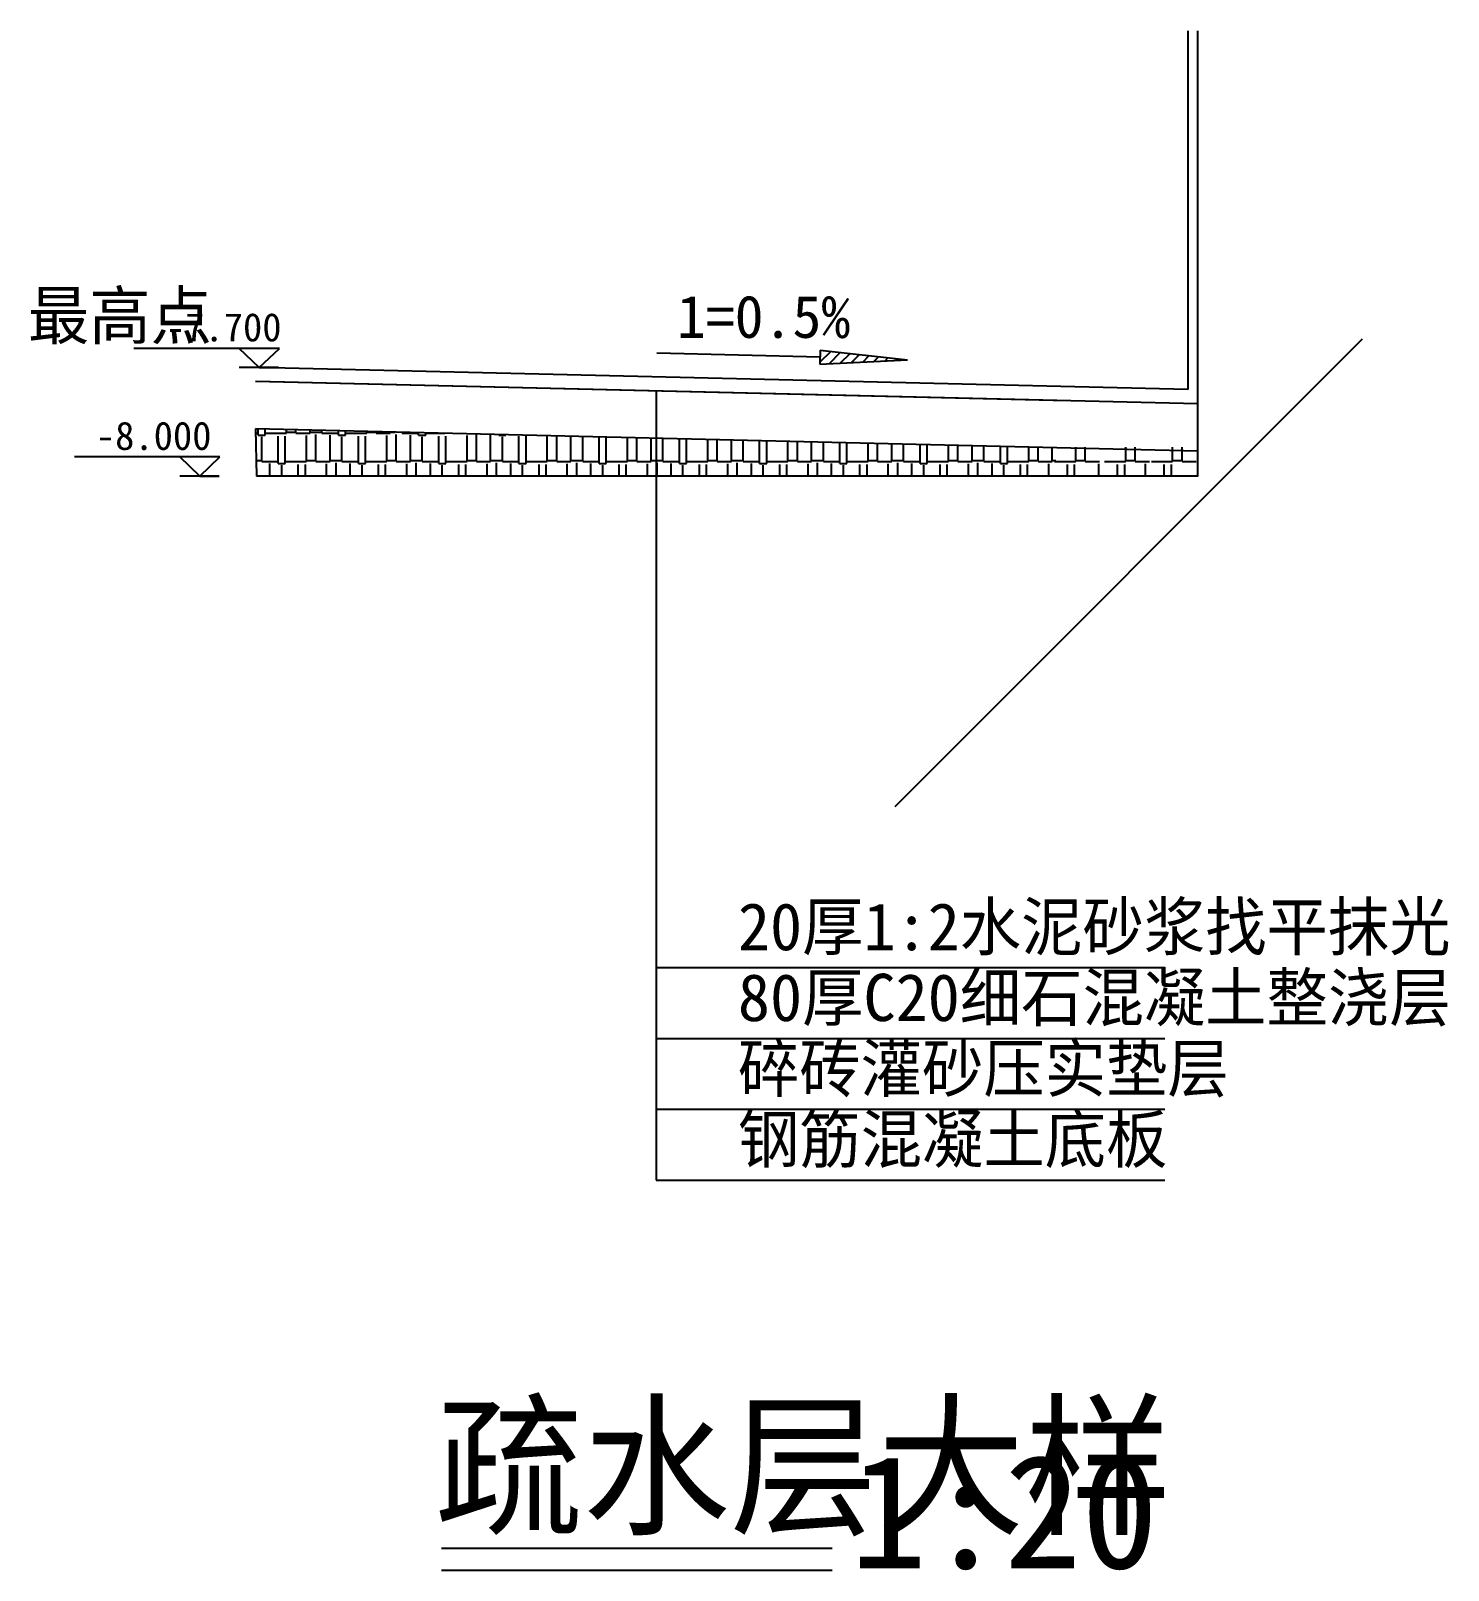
# Model space of a CAD drawing. Header units: metres. Extents: x 3262577 to 3277593, y 2253366 to 2269670.
import ezdxf

# ---------------------------------------------------------------- set-up
doc = ezdxf.new("R2010")
doc.units = ezdxf.units.M

msp = doc.modelspace()

# ---------------------------------------------------------------- hatches: boundary and pattern name
h = msp.add_hatch()
h.set_pattern_fill('ANSI31', scale=5000)
h.paths.add_polyline_path([(3264971.12, 2264954.85), (3264968.45, 2261454.85), (3276686.1, 2261454.85), (3276686.1, 2269670.5), (3274936.1, 2269670.5), (3274936.1, 2264954.85)])
h = msp.add_hatch()
h.set_pattern_fill('ANSI31', scale=25)
h.paths.add_polyline_path([(3270937.23, 2266138.97), (3271863.14, 2266187.21), (3270940.77, 2266288.93)])

# ---------------------------------------------------------------- linework, layer by layer
for p, q in [((3274836.1, 2269670.5), (3274836.1, 2265871.83)), ((3274936.1, 2269670.5), (3274936.1, 2264954.85)), ((3265211.1, 2266307.26), (3263669.56, 2266307.26)), ((3264998.3, 2266104.81), (3264785.5, 2266307.26)), ((3264998.3, 2266104.81), (3265211.1, 2266307.26)), ((3270939, 2266213.95), (3269209.95, 2266254.79)), ((3270940.77, 2266288.93), (3270937.23, 2266138.97)), ((3270937.23, 2266138.97), (3271863.14, 2266187.21)), ((3270940.77, 2266288.93), (3271863.14, 2266187.21)), ((3265202.74, 2266104.81), (3264786.61, 2266104.81)), ((3274836.1, 2265871.83), (3264972, 2266104.81)), ((3264998.3, 2266104.81), (3265202.74, 2266104.81)), ((3273555.81, 2265752.03), (3264968.45, 2265954.85)), ((3273436.1, 2265754.85), (3264968.45, 2265954.85)), ((3269202.28, 2265854.85), (3269202.28, 2257498.92)), ((3264956.65, 2265454.99), (3264968.45, 2264954.85)), ((3264957.77, 2265407.55), (3264986.26, 2265407.55)), ((3264986.26, 2265388.8), (3264986.26, 2265454.29)), ((3264986.26, 2265388.8), (3265061.26, 2265388.8)), ((3265023.76, 2265107.55), (3265023.76, 2265370.05)), ((3265061.26, 2265388.8), (3265061.26, 2265452.52)), ((3265061.26, 2265407.55), (3265286.26, 2265407.55)), ((3265198.76, 2265088.8), (3265198.76, 2265376.3)), ((3265273.76, 2265088.8), (3265273.76, 2265376.3)), ((3265286.26, 2265407.55), (3265286.26, 2265447.21)), ((3265286.26, 2265420.05), (3265386.26, 2265420.05)), ((3265386.26, 2265407.55), (3265386.26, 2265444.85)), ((3265386.26, 2265407.55), (3265536.26, 2265407.55)), ((3265498.76, 2265107.55), (3265498.76, 2265382.55)), ((3265536.26, 2265407.55), (3265536.26, 2265441.3)), ((3265536.26, 2265420.05), (3265661.26, 2265420.05)), ((3265598.76, 2265107.55), (3265598.76, 2265395.05)), ((3265661.26, 2265407.55), (3265661.26, 2265438.35)), ((3265661.26, 2265407.55), (3265836.26, 2265407.55)), ((3265748.76, 2265107.55), (3265748.76, 2265388.8)), ((3265836.26, 2265388.8), (3265836.26, 2265434.22)), ((3265836.26, 2265388.8), (3265911.26, 2265388.8)), ((3265873.76, 2265107.55), (3265873.76, 2265370.05)), ((3265911.26, 2265388.8), (3265911.26, 2265432.45)), ((3265911.26, 2265407.55), (3266136.26, 2265407.55)), ((3266048.76, 2265088.8), (3266048.76, 2265376.3)), ((3266123.76, 2265088.8), (3266123.76, 2265376.3)), ((3266136.26, 2265407.55), (3266136.26, 2265427.13)), ((3266136.26, 2265420.05), (3266236.26, 2265420.05)), ((3266236.26, 2265407.55), (3266236.26, 2265424.77)), ((3266236.26, 2265407.55), (3266386.26, 2265407.55)), ((3266348.76, 2265107.55), (3266348.76, 2265382.55)), ((3266386.26, 2265407.55), (3266386.26, 2265421.23)), ((3266386.26, 2265420.05), (3266436.13, 2265420.05)), ((3266448.76, 2265107.55), (3266448.76, 2265395.05)), ((3266511.26, 2265407.55), (3266511.26, 2265418.28)), ((3266511.26, 2265407.55), (3266686.26, 2265407.55)), ((3266598.76, 2265107.55), (3266598.76, 2265388.8)), ((3266686.26, 2265388.8), (3266686.26, 2265414.14)), ((3266686.26, 2265388.8), (3266761.26, 2265388.8)), ((3266723.76, 2265107.55), (3266723.76, 2265370.05)), ((3266761.26, 2265388.8), (3266761.26, 2265412.37)), ((3266761.26, 2265407.55), (3266965.36, 2265407.55)), ((3266898.76, 2265088.8), (3266898.76, 2265376.3)), ((3266973.76, 2265088.8), (3266973.76, 2265376.3)), ((3267198.76, 2265107.55), (3267198.76, 2265382.55)), ((3267298.76, 2265107.55), (3267298.76, 2265395.05)), ((3267448.76, 2265107.55), (3267448.76, 2265388.8)), ((3267536.26, 2265388.8), (3267536.26, 2265394.07)), ((3267536.26, 2265388.8), (3267611.26, 2265388.8)), ((3267573.76, 2265107.55), (3267573.76, 2265370.05)), ((3267611.26, 2265388.8), (3267611.26, 2265392.29)), ((3267748.76, 2265088.8), (3267748.76, 2265376.3)), ((3267823.76, 2265088.8), (3267823.76, 2265376.3)), ((3268048.76, 2265107.55), (3268048.76, 2265381.96)), ((3268148.76, 2265107.55), (3268148.76, 2265379.6)), ((3268298.76, 2265107.55), (3268298.76, 2265376.06)), ((3268423.76, 2265107.55), (3268423.76, 2265370.05)), ((3268598.76, 2265088.8), (3268598.76, 2265368.97)), ((3268673.76, 2265088.8), (3268673.76, 2265367.2)), ((3268898.76, 2265107.55), (3268898.76, 2265361.88)), ((3268998.76, 2265107.55), (3268998.76, 2265359.52)), ((3269148.76, 2265107.55), (3269148.76, 2265355.98)), ((3269273.76, 2265107.55), (3269273.76, 2265353.03)), ((3269448.76, 2265088.8), (3269448.76, 2265348.89)), ((3269523.76, 2265088.8), (3269523.76, 2265347.12)), ((3269748.76, 2265107.55), (3269748.76, 2265341.81)), ((3269848.76, 2265107.55), (3269848.76, 2265339.45)), ((3269998.76, 2265107.55), (3269998.76, 2265335.9)), ((3270123.76, 2265107.55), (3270123.76, 2265332.95)), ((3270298.76, 2265088.8), (3270298.76, 2265328.82)), ((3270373.76, 2265088.8), (3270373.76, 2265327.05)), ((3270598.76, 2265107.55), (3270598.76, 2265321.73)), ((3270698.76, 2265107.55), (3270698.76, 2265319.37)), ((3270848.76, 2265107.55), (3270848.76, 2265315.83)), ((3270973.76, 2265107.55), (3270973.76, 2265312.87)), ((3264580.38, 2265157.3), (3263038.84, 2265157.3)), ((3264367.58, 2264954.85), (3264154.78, 2265157.3)), ((3264367.58, 2264954.85), (3264580.38, 2265157.3)), ((3271148.76, 2265088.8), (3271148.76, 2265308.74)), ((3271223.76, 2265088.8), (3271223.76, 2265306.97)), ((3271448.76, 2265107.55), (3271448.76, 2265301.65)), ((3271548.76, 2265107.55), (3271548.76, 2265299.29)), ((3271698.76, 2265107.55), (3271698.76, 2265295.75)), ((3271823.76, 2265107.55), (3271823.76, 2265292.8)), ((3271998.76, 2265088.8), (3271998.76, 2265288.66)), ((3272073.76, 2265088.8), (3272073.76, 2265286.89)), ((3272298.76, 2265107.55), (3272298.76, 2265281.58)), ((3272398.76, 2265107.55), (3272398.76, 2265279.22)), ((3272548.76, 2265107.55), (3272548.76, 2265275.67)), ((3272673.76, 2265107.55), (3272673.76, 2265272.72)), ((3272848.76, 2265088.8), (3272848.76, 2265268.59)), ((3272923.76, 2265088.8), (3272923.76, 2265266.82)), ((3273148.76, 2265107.55), (3273148.76, 2265261.5)), ((3273248.76, 2265107.55), (3273248.76, 2265259.14)), ((3273398.76, 2265107.55), (3273398.76, 2265255.6)), ((3273647.32, 2265107.55), (3273647.32, 2265261.5)), ((3273747.32, 2265107.55), (3273747.32, 2265259.14)), ((3274177.93, 2265107.55), (3274177.93, 2265261.5)), ((3274277.93, 2265107.55), (3274277.93, 2265259.14)), ((3274672.93, 2265107.55), (3274672.93, 2265261.5)), ((3274772.93, 2265107.55), (3274772.93, 2265259.14)), ((3264964.55, 2265120.05), (3265023.76, 2265120.05)), ((3265023.76, 2265107.55), (3265198.76, 2265107.55)), ((3265111.26, 2264954.85), (3265111.26, 2265088.8)), ((3265198.76, 2265088.8), (3265273.76, 2265088.8)), ((3265236.26, 2264954.85), (3265236.26, 2265070.05)), ((3265273.76, 2265107.55), (3265498.76, 2265107.55)), ((3265411.26, 2264954.85), (3265411.26, 2265076.3)), ((3265486.26, 2264954.85), (3265486.26, 2265076.3)), ((3265498.76, 2265120.05), (3265598.76, 2265120.05)), ((3265598.76, 2265107.55), (3265748.76, 2265107.55)), ((3265711.26, 2264954.85), (3265711.26, 2265082.55)), ((3265748.76, 2265120.05), (3265873.76, 2265120.05)), ((3265811.26, 2264954.85), (3265811.26, 2265095.05)), ((3265873.76, 2265107.55), (3266048.76, 2265107.55)), ((3265961.26, 2264954.85), (3265961.26, 2265088.8)), ((3266048.76, 2265088.8), (3266123.76, 2265088.8)), ((3266086.26, 2264954.85), (3266086.26, 2265070.05)), ((3266123.76, 2265107.55), (3266348.76, 2265107.55)), ((3266261.26, 2264954.85), (3266261.26, 2265076.3)), ((3266336.26, 2264954.85), (3266336.26, 2265076.3)), ((3266348.76, 2265120.05), (3266448.76, 2265120.05)), ((3266448.76, 2265107.55), (3266598.76, 2265107.55)), ((3266561.26, 2264954.85), (3266561.26, 2265082.55)), ((3266598.76, 2265120.05), (3266723.76, 2265120.05)), ((3266661.26, 2264954.85), (3266661.26, 2265095.05)), ((3266723.76, 2265107.55), (3266898.76, 2265107.55)), ((3266811.26, 2264954.85), (3266811.26, 2265088.8)), ((3266898.76, 2265088.8), (3266973.76, 2265088.8)), ((3266936.26, 2264954.85), (3266936.26, 2265070.05)), ((3266973.76, 2265107.55), (3267198.76, 2265107.55)), ((3267111.26, 2264954.85), (3267111.26, 2265076.3)), ((3267186.26, 2264954.85), (3267186.26, 2265076.3)), ((3267198.76, 2265120.05), (3267298.76, 2265120.05)), ((3267298.76, 2265107.55), (3267448.76, 2265107.55)), ((3267411.26, 2264954.85), (3267411.26, 2265082.55)), ((3267448.76, 2265120.05), (3267573.76, 2265120.05)), ((3267511.26, 2264954.85), (3267511.26, 2265095.05)), ((3267573.76, 2265107.55), (3267748.76, 2265107.55)), ((3267661.26, 2264954.85), (3267661.26, 2265088.8)), ((3267748.76, 2265088.8), (3267823.76, 2265088.8)), ((3267786.26, 2264954.85), (3267786.26, 2265070.05)), ((3267823.76, 2265107.55), (3268048.76, 2265107.55)), ((3267961.26, 2264954.85), (3267961.26, 2265076.3)), ((3268036.26, 2264954.85), (3268036.26, 2265076.3)), ((3268048.76, 2265120.05), (3268148.76, 2265120.05)), ((3268148.76, 2265107.55), (3268298.76, 2265107.55)), ((3268261.26, 2264954.85), (3268261.26, 2265082.55)), ((3268298.76, 2265120.05), (3268423.76, 2265120.05)), ((3268361.26, 2264954.85), (3268361.26, 2265095.05)), ((3268423.76, 2265107.55), (3268598.76, 2265107.55)), ((3268511.26, 2264954.85), (3268511.26, 2265088.8)), ((3268598.76, 2265088.8), (3268673.76, 2265088.8)), ((3268636.26, 2264954.85), (3268636.26, 2265070.05)), ((3268673.76, 2265107.55), (3268898.76, 2265107.55)), ((3268811.26, 2264954.85), (3268811.26, 2265076.3)), ((3268886.26, 2264954.85), (3268886.26, 2265076.3)), ((3268898.76, 2265120.05), (3268998.76, 2265120.05)), ((3268998.76, 2265107.55), (3269148.76, 2265107.55)), ((3269111.26, 2264954.85), (3269111.26, 2265082.55)), ((3269148.76, 2265120.05), (3269202.28, 2265120.05)), ((3269202.28, 2265120.05), (3269273.76, 2265120.05)), ((3269211.26, 2264954.85), (3269211.26, 2265095.05)), ((3269273.76, 2265107.55), (3269448.76, 2265107.55)), ((3269361.26, 2264954.85), (3269361.26, 2265088.8)), ((3269448.76, 2265088.8), (3269523.76, 2265088.8)), ((3269486.26, 2264954.85), (3269486.26, 2265070.05)), ((3269523.76, 2265107.55), (3269748.76, 2265107.55)), ((3269661.26, 2264954.85), (3269661.26, 2265076.3)), ((3269736.26, 2264954.85), (3269736.26, 2265076.3)), ((3269748.76, 2265120.05), (3269848.76, 2265120.05)), ((3269848.76, 2265107.55), (3269998.76, 2265107.55)), ((3269961.26, 2264954.85), (3269961.26, 2265082.55)), ((3269998.76, 2265120.05), (3270123.76, 2265120.05)), ((3270061.26, 2264954.85), (3270061.26, 2265095.05)), ((3270123.76, 2265107.55), (3270298.76, 2265107.55)), ((3270211.26, 2264954.85), (3270211.26, 2265088.8)), ((3270298.76, 2265088.8), (3270373.76, 2265088.8)), ((3270336.26, 2264954.85), (3270336.26, 2265070.05)), ((3270373.76, 2265107.55), (3270598.76, 2265107.55)), ((3270511.26, 2264954.85), (3270511.26, 2265076.3)), ((3270586.26, 2264954.85), (3270586.26, 2265076.3)), ((3270598.76, 2265120.05), (3270698.76, 2265120.05)), ((3270698.76, 2265107.55), (3270848.76, 2265107.55)), ((3270811.26, 2264954.85), (3270811.26, 2265082.55)), ((3270848.76, 2265120.05), (3270973.76, 2265120.05)), ((3270911.26, 2264954.85), (3270911.26, 2265095.05)), ((3270973.76, 2265107.55), (3271148.76, 2265107.55)), ((3271061.26, 2264954.85), (3271061.26, 2265088.8)), ((3271148.76, 2265088.8), (3271223.76, 2265088.8)), ((3271186.26, 2264954.85), (3271186.26, 2265070.05)), ((3271223.76, 2265107.55), (3271448.76, 2265107.55)), ((3271361.26, 2264954.85), (3271361.26, 2265076.3)), ((3271436.26, 2264954.85), (3271436.26, 2265076.3)), ((3271448.76, 2265120.05), (3271548.76, 2265120.05)), ((3271548.76, 2265107.55), (3271698.76, 2265107.55)), ((3271661.26, 2264954.85), (3271661.26, 2265082.55)), ((3271698.76, 2265120.05), (3271823.76, 2265120.05)), ((3271761.26, 2264954.85), (3271761.26, 2265095.05)), ((3271823.76, 2265107.55), (3271998.76, 2265107.55)), ((3271911.26, 2264954.85), (3271911.26, 2265088.8)), ((3271998.76, 2265088.8), (3272073.76, 2265088.8)), ((3272036.26, 2264954.85), (3272036.26, 2265070.05)), ((3272073.76, 2265107.55), (3272298.76, 2265107.55)), ((3272211.26, 2264954.85), (3272211.26, 2265076.3)), ((3272286.26, 2264954.85), (3272286.26, 2265076.3)), ((3272298.76, 2265120.05), (3272398.76, 2265120.05)), ((3272398.76, 2265107.55), (3272548.76, 2265107.55)), ((3272511.26, 2264954.85), (3272511.26, 2265082.55)), ((3272548.76, 2265120.05), (3272673.76, 2265120.05)), ((3272611.26, 2264954.85), (3272611.26, 2265095.05)), ((3272673.76, 2265107.55), (3272848.76, 2265107.55)), ((3272761.26, 2264954.85), (3272761.26, 2265088.8)), ((3272848.76, 2265088.8), (3272923.76, 2265088.8)), ((3272886.26, 2264954.85), (3272886.26, 2265070.05)), ((3272923.76, 2265107.55), (3273148.76, 2265107.55)), ((3273061.26, 2264954.85), (3273061.26, 2265076.3)), ((3273136.26, 2264954.85), (3273136.26, 2265076.3)), ((3273148.76, 2265120.05), (3273248.76, 2265120.05)), ((3273248.76, 2265107.55), (3273398.76, 2265107.55)), ((3273361.26, 2264954.85), (3273361.26, 2265082.55)), ((3273398.76, 2265120.05), (3273436.1, 2265120.05)), ((3273422.32, 2265107.55), (3273647.32, 2265107.55)), ((3273559.82, 2264954.85), (3273559.82, 2265076.3)), ((3273634.82, 2264954.85), (3273634.82, 2265076.3)), ((3273647.32, 2265120.05), (3273747.32, 2265120.05)), ((3273747.32, 2265107.55), (3273897.32, 2265107.55)), ((3273891.87, 2264954.85), (3273891.87, 2265082.55)), ((3273952.93, 2265107.55), (3274177.93, 2265107.55)), ((3274090.43, 2264954.85), (3274090.43, 2265076.3)), ((3274165.43, 2264954.85), (3274165.43, 2265076.3)), ((3274177.93, 2265120.05), (3274277.93, 2265120.05)), ((3274277.93, 2265107.55), (3274427.93, 2265107.55)), ((3274386.87, 2264954.85), (3274386.87, 2265082.55)), ((3274447.93, 2265107.55), (3274672.93, 2265107.55)), ((3274585.43, 2264954.85), (3274585.43, 2265076.3)), ((3274660.43, 2264954.85), (3274660.43, 2265076.3)), ((3274672.93, 2265120.05), (3274772.93, 2265120.05)), ((3274772.93, 2265107.55), (3274922.93, 2265107.55)), ((3264572.02, 2264954.85), (3264155.89, 2264954.85)), ((3264367.58, 2264954.85), (3264572.02, 2264954.85)), ((3274936.1, 2264954.85), (3264968.45, 2264954.85)), ((3269202.28, 2259748.92), (3274590.79, 2259748.92)), ((3269202.28, 2258998.92), (3274590.79, 2258998.92)), ((3269202.28, 2258248.92), (3274590.79, 2258248.92)), ((3269202.28, 2257498.92), (3274590.79, 2257498.92))]:
    msp.add_line(p, q)
for points in [[(3274936.1, 2269670.5), (3274936.1, 2264954.85), (3264968.45, 2264954.85)], [(3274936.1, 2265719.43), (3264956.65, 2265955.13)], [(3274936.1, 2265219.29), (3264956.65, 2265454.99)], [(3266928.12, 2253600.92), (3271066.53, 2253600.92)], [(3266928.12, 2253367.51), (3271066.53, 2253367.51)]]:
    msp.add_lwpolyline(points)

# ---------------------------------------------------------------- texts
for s, height, p in [('最高点', 500, (3262546.88, 2266404.52)), ('1=0.5%', 450, (3269421.91, 2266418.09)), ('-7.700', 300, (3264009.38, 2266381.19)), ('-8.000', 300, (3263267.07, 2265231.24)), ('20厚1:2水泥砂浆找平抹光', 500, (3270068.19, 2259932.64)), ('80厚C20细石混凝土整浇层', 500, (3270068.19, 2259182.64)), ('碎砖灌砂压实垫层', 500, (3270068.19, 2258432.64)), ('钢筋混凝土底板', 500, (3270068.19, 2257682.64)), ('疏水层大样', 1200, (3266864.47, 2253868.46)), ('1:20', 1200, (3271256.74, 2253385.85))]:
    msp.add_text(s, height=height).set_placement(p)

doc.saveas('drawing.dxf')
